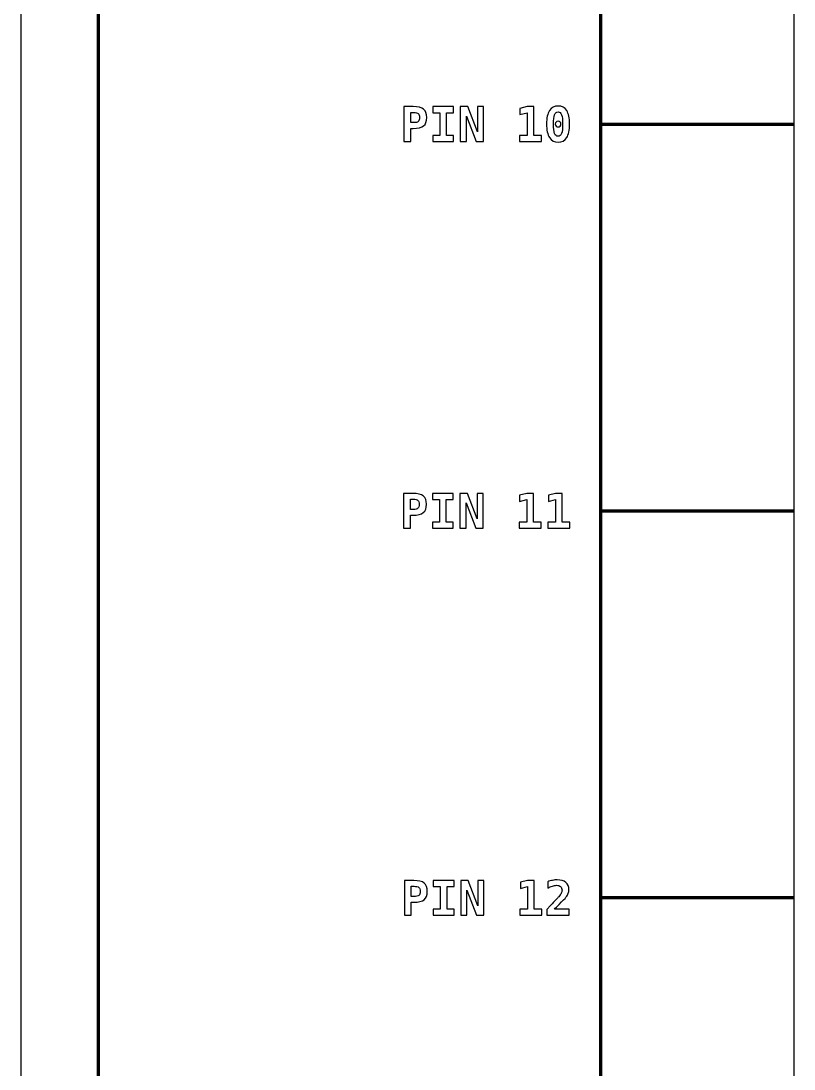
# Model space of a CAD drawing. Header units: centimetres. Extents: x -11.5 to -9.5, y -34.9 to 7.2.
# Drawn here: x -11.5 to -9.5, y -6.293 to -3.583 of the extents above; entities that cross this region are included whole.
import ezdxf

# ---------------------------------------------------------------- set-up
doc = ezdxf.new("R2010")
doc.units = ezdxf.units.CM
doc.header["$MEASUREMENT"] = 0
doc.layers.add('Layer 1', color=7, linetype='Continuous')

msp = doc.modelspace()

# ---------------------------------------------------------------- linework, layer by layer
at = {"layer": 'Layer 1', "color": 7}
msp.add_lwpolyline([(-11.5, -34.85), (-9.5, -34.85), (-9.5, 7.15), (-11.5, 7.15), (-11.5, -34.85)], close=True, dxfattribs=at)
at = {"layer": 'Layer 1', "color": 7, "lineweight": 100}
msp.add_lwpolyline([(-11.3, -34.35), (-10, -34.35), (-10, 5.65), (-11.3, 5.65), (-11.3, -34.35)], close=True, dxfattribs=at)
at = {"layer": 'Layer 1', "color": 250}
for points, knots in [([(-10.50952, -3.80492), (-10.50952, -3.80492), (-10.48509, -3.80492), (-10.48509, -3.80492), (-10.48509, -3.80492), (-10.47268, -3.80492), (-10.46375, -3.80712), (-10.4583, -3.81155), (-10.4583, -3.81155), (-10.45284, -3.81597), (-10.45013, -3.82315), (-10.45013, -3.83307), (-10.45013, -3.83307), (-10.45013, -3.84299), (-10.45284, -3.85017), (-10.4583, -3.8546), (-10.4583, -3.8546), (-10.46375, -3.85902), (-10.47268, -3.86122), (-10.48509, -3.86122), (-10.48509, -3.86122), (-10.48509, -3.86122), (-10.49174, -3.86122), (-10.49174, -3.86122), (-10.49174, -3.86122), (-10.49174, -3.86122), (-10.49174, -3.89493), (-10.49174, -3.89493), (-10.49174, -3.89493), (-10.49174, -3.89493), (-10.50952, -3.89493), (-10.50952, -3.89493), (-10.50952, -3.89493), (-10.50952, -3.89493), (-10.50952, -3.80492), (-10.50952, -3.80492)], [0, 0, 0, 0, 0.1111111, 0.1111111, 0.1111111, 0.1111111, 0.2222222, 0.2222222, 0.2222222, 0.2222222, 0.3333333, 0.3333333, 0.3333333, 0.3333333, 0.4444444, 0.4444444, 0.4444444, 0.4444444, 0.5555556, 0.5555556, 0.5555556, 0.5555556, 0.6666667, 0.6666667, 0.6666667, 0.6666667, 0.7777778, 0.7777778, 0.7777778, 0.7777778, 0.8888889, 0.8888889, 0.8888889, 0.8888889, 1, 1, 1, 1]), ([(-10.49174, -3.81988), (-10.49174, -3.81988), (-10.49174, -3.84626), (-10.49174, -3.84626), (-10.49174, -3.84626), (-10.49174, -3.84626), (-10.48443, -3.84626), (-10.48443, -3.84626), (-10.48443, -3.84626), (-10.47861, -3.84626), (-10.47451, -3.84527), (-10.47217, -3.84332), (-10.47217, -3.84332), (-10.4698, -3.84134), (-10.46863, -3.83793), (-10.46863, -3.83307), (-10.46863, -3.83307), (-10.46863, -3.82822), (-10.4698, -3.8248), (-10.47217, -3.82282), (-10.47217, -3.82282), (-10.47451, -3.82087), (-10.47861, -3.81988), (-10.48443, -3.81988), (-10.48443, -3.81988), (-10.48443, -3.81988), (-10.49174, -3.81988), (-10.49174, -3.81988)], [0, 0, 0, 0, 0.1428571, 0.1428571, 0.1428571, 0.1428571, 0.2857143, 0.2857143, 0.2857143, 0.2857143, 0.4285714, 0.4285714, 0.4285714, 0.4285714, 0.5714286, 0.5714286, 0.5714286, 0.5714286, 0.7142857, 0.7142857, 0.7142857, 0.7142857, 0.8571429, 0.8571429, 0.8571429, 0.8571429, 1, 1, 1, 1]), ([(-10.43459, -3.8206), (-10.43459, -3.8206), (-10.43459, -3.80492), (-10.43459, -3.80492), (-10.43459, -3.80492), (-10.43459, -3.80492), (-10.381, -3.80492), (-10.381, -3.80492), (-10.381, -3.80492), (-10.381, -3.80492), (-10.381, -3.8206), (-10.381, -3.8206), (-10.381, -3.8206), (-10.381, -3.8206), (-10.39891, -3.8206), (-10.39891, -3.8206), (-10.39891, -3.8206), (-10.39891, -3.8206), (-10.39891, -3.87925), (-10.39891, -3.87925), (-10.39891, -3.87925), (-10.39891, -3.87925), (-10.381, -3.87925), (-10.381, -3.87925), (-10.381, -3.87925), (-10.381, -3.87925), (-10.381, -3.89493), (-10.381, -3.89493), (-10.381, -3.89493), (-10.381, -3.89493), (-10.43459, -3.89493), (-10.43459, -3.89493), (-10.43459, -3.89493), (-10.43459, -3.89493), (-10.43459, -3.87925), (-10.43459, -3.87925), (-10.43459, -3.87925), (-10.43459, -3.87925), (-10.41669, -3.87925), (-10.41669, -3.87925), (-10.41669, -3.87925), (-10.41669, -3.87925), (-10.41669, -3.8206), (-10.41669, -3.8206), (-10.41669, -3.8206), (-10.41669, -3.8206), (-10.43459, -3.8206), (-10.43459, -3.8206)], [0, 0, 0, 0, 0.0833333, 0.0833333, 0.0833333, 0.0833333, 0.1666667, 0.1666667, 0.1666667, 0.1666667, 0.25, 0.25, 0.25, 0.25, 0.3333333, 0.3333333, 0.3333333, 0.3333333, 0.4166667, 0.4166667, 0.4166667, 0.4166667, 0.5, 0.5, 0.5, 0.5, 0.5833333, 0.5833333, 0.5833333, 0.5833333, 0.6666667, 0.6666667, 0.6666667, 0.6666667, 0.75, 0.75, 0.75, 0.75, 0.8333333, 0.8333333, 0.8333333, 0.8333333, 0.9166667, 0.9166667, 0.9166667, 0.9166667, 1, 1, 1, 1]), ([(-10.36345, -3.80492), (-10.36345, -3.80492), (-10.34433, -3.80492), (-10.34433, -3.80492), (-10.34433, -3.80492), (-10.34433, -3.80492), (-10.31927, -3.87034), (-10.31927, -3.87034), (-10.31927, -3.87034), (-10.31927, -3.87034), (-10.31927, -3.80492), (-10.31927, -3.80492), (-10.31927, -3.80492), (-10.31927, -3.80492), (-10.30359, -3.80492), (-10.30359, -3.80492), (-10.30359, -3.80492), (-10.30359, -3.80492), (-10.30359, -3.89493), (-10.30359, -3.89493), (-10.30359, -3.89493), (-10.30359, -3.89493), (-10.32258, -3.89493), (-10.32258, -3.89493), (-10.32258, -3.89493), (-10.32258, -3.89493), (-10.34777, -3.82951), (-10.34777, -3.82951), (-10.34777, -3.82951), (-10.34777, -3.82951), (-10.34777, -3.89493), (-10.34777, -3.89493), (-10.34777, -3.89493), (-10.34777, -3.89493), (-10.36345, -3.89493), (-10.36345, -3.89493), (-10.36345, -3.89493), (-10.36345, -3.89493), (-10.36345, -3.80492), (-10.36345, -3.80492)], [0, 0, 0, 0, 0.1, 0.1, 0.1, 0.1, 0.2, 0.2, 0.2, 0.2, 0.3, 0.3, 0.3, 0.3, 0.4, 0.4, 0.4, 0.4, 0.5, 0.5, 0.5, 0.5, 0.6, 0.6, 0.6, 0.6, 0.7, 0.7, 0.7, 0.7, 0.8, 0.8, 0.8, 0.8, 0.9, 0.9, 0.9, 0.9, 1, 1, 1, 1]), ([(-10.21063, -3.87925), (-10.21063, -3.87925), (-10.19073, -3.87925), (-10.19073, -3.87925), (-10.19073, -3.87925), (-10.19073, -3.87925), (-10.19073, -3.82083), (-10.19073, -3.82083), (-10.19073, -3.82083), (-10.19073, -3.82083), (-10.20923, -3.82542), (-10.20923, -3.82542), (-10.20923, -3.82542), (-10.20923, -3.82542), (-10.20923, -3.80939), (-10.20923, -3.80939), (-10.20923, -3.80939), (-10.20923, -3.80939), (-10.19061, -3.80492), (-10.19061, -3.80492), (-10.19061, -3.80492), (-10.19061, -3.80492), (-10.17343, -3.80492), (-10.17343, -3.80492), (-10.17343, -3.80492), (-10.17343, -3.80492), (-10.17343, -3.87925), (-10.17343, -3.87925), (-10.17343, -3.87925), (-10.17343, -3.87925), (-10.15353, -3.87925), (-10.15353, -3.87925), (-10.15353, -3.87925), (-10.15353, -3.87925), (-10.15353, -3.89493), (-10.15353, -3.89493), (-10.15353, -3.89493), (-10.15353, -3.89493), (-10.21063, -3.89493), (-10.21063, -3.89493), (-10.21063, -3.89493), (-10.21063, -3.89493), (-10.21063, -3.87925), (-10.21063, -3.87925)], [0, 0, 0, 0, 0.0909091, 0.0909091, 0.0909091, 0.0909091, 0.1818182, 0.1818182, 0.1818182, 0.1818182, 0.2727273, 0.2727273, 0.2727273, 0.2727273, 0.3636364, 0.3636364, 0.3636364, 0.3636364, 0.4545455, 0.4545455, 0.4545455, 0.4545455, 0.5454545, 0.5454545, 0.5454545, 0.5454545, 0.6363636, 0.6363636, 0.6363636, 0.6363636, 0.7272727, 0.7272727, 0.7272727, 0.7272727, 0.8181818, 0.8181818, 0.8181818, 0.8181818, 0.9090909, 0.9090909, 0.9090909, 0.9090909, 1, 1, 1, 1]), ([(-10.14023, -3.85001), (-10.14023, -3.83443), (-10.13776, -3.82274), (-10.13282, -3.81496), (-10.13282, -3.81496), (-10.12786, -3.80718), (-10.12044, -3.80329), (-10.1105, -3.80329), (-10.1105, -3.80329), (-10.10054, -3.80329), (-10.09309, -3.80716), (-10.08813, -3.81492), (-10.08813, -3.81492), (-10.08319, -3.82268), (-10.08072, -3.83439), (-10.08072, -3.85001), (-10.08072, -3.85001), (-10.08072, -3.86561), (-10.08319, -3.87729), (-10.08813, -3.88505), (-10.08813, -3.88505), (-10.09309, -3.89281), (-10.10054, -3.89668), (-10.1105, -3.89668), (-10.1105, -3.89668), (-10.12044, -3.89668), (-10.12786, -3.89279), (-10.13282, -3.88501), (-10.13282, -3.88501), (-10.13776, -3.87723), (-10.14023, -3.86556), (-10.14023, -3.85001)], [0, 0, 0, 0, 0.125, 0.125, 0.125, 0.125, 0.25, 0.25, 0.25, 0.25, 0.375, 0.375, 0.375, 0.375, 0.5, 0.5, 0.5, 0.5, 0.625, 0.625, 0.625, 0.625, 0.75, 0.75, 0.75, 0.75, 0.875, 0.875, 0.875, 0.875, 1, 1, 1, 1]), ([(-10.1105, -3.81836), (-10.11461, -3.81836), (-10.1176, -3.82087), (-10.11949, -3.82589), (-10.11949, -3.82589), (-10.12138, -3.83093), (-10.12233, -3.83896), (-10.12233, -3.85001), (-10.12233, -3.85001), (-10.12233, -3.86104), (-10.12138, -3.86904), (-10.11949, -3.87408), (-10.11949, -3.87408), (-10.1176, -3.87911), (-10.11461, -3.88162), (-10.1105, -3.88162), (-10.1105, -3.88162), (-10.10636, -3.88162), (-10.10336, -3.87911), (-10.10146, -3.87408), (-10.10146, -3.87408), (-10.09957, -3.86904), (-10.09862, -3.86104), (-10.09862, -3.85001), (-10.09862, -3.85001), (-10.09862, -3.83896), (-10.09957, -3.83093), (-10.10146, -3.82589), (-10.10146, -3.82589), (-10.10336, -3.82087), (-10.10636, -3.81836), (-10.1105, -3.81836)], [0, 0, 0, 0, 0.125, 0.125, 0.125, 0.125, 0.25, 0.25, 0.25, 0.25, 0.375, 0.375, 0.375, 0.375, 0.5, 0.5, 0.5, 0.5, 0.625, 0.625, 0.625, 0.625, 0.75, 0.75, 0.75, 0.75, 0.875, 0.875, 0.875, 0.875, 1, 1, 1, 1]), ([(-10.11799, -3.85001), (-10.11799, -3.84789), (-10.11727, -3.8461), (-10.11581, -3.84466), (-10.11581, -3.84466), (-10.11436, -3.8432), (-10.1126, -3.84248), (-10.1105, -3.84248), (-10.1105, -3.84248), (-10.10838, -3.84248), (-10.10659, -3.8432), (-10.10515, -3.84466), (-10.10515, -3.84466), (-10.10368, -3.8461), (-10.10296, -3.84789), (-10.10296, -3.85001), (-10.10296, -3.85001), (-10.10296, -3.85211), (-10.10368, -3.85388), (-10.10515, -3.85532), (-10.10515, -3.85532), (-10.10659, -3.85678), (-10.10838, -3.8575), (-10.1105, -3.8575), (-10.1105, -3.8575), (-10.1126, -3.8575), (-10.11436, -3.85678), (-10.11581, -3.85536), (-10.11581, -3.85536), (-10.11727, -3.85394), (-10.11799, -3.85215), (-10.11799, -3.85001)], [0, 0, 0, 0, 0.125, 0.125, 0.125, 0.125, 0.25, 0.25, 0.25, 0.25, 0.375, 0.375, 0.375, 0.375, 0.5, 0.5, 0.5, 0.5, 0.625, 0.625, 0.625, 0.625, 0.75, 0.75, 0.75, 0.75, 0.875, 0.875, 0.875, 0.875, 1, 1, 1, 1]), ([(-10.51028, -4.80498), (-10.51028, -4.80498), (-10.48585, -4.80498), (-10.48585, -4.80498), (-10.48585, -4.80498), (-10.47344, -4.80498), (-10.46451, -4.80718), (-10.45906, -4.81161), (-10.45906, -4.81161), (-10.4536, -4.81603), (-10.45089, -4.82321), (-10.45089, -4.83313), (-10.45089, -4.83313), (-10.45089, -4.84305), (-10.4536, -4.85023), (-10.45906, -4.85466), (-10.45906, -4.85466), (-10.46451, -4.85908), (-10.47344, -4.86128), (-10.48585, -4.86128), (-10.48585, -4.86128), (-10.48585, -4.86128), (-10.4925, -4.86128), (-10.4925, -4.86128), (-10.4925, -4.86128), (-10.4925, -4.86128), (-10.4925, -4.89499), (-10.4925, -4.89499), (-10.4925, -4.89499), (-10.4925, -4.89499), (-10.51028, -4.89499), (-10.51028, -4.89499), (-10.51028, -4.89499), (-10.51028, -4.89499), (-10.51028, -4.80498), (-10.51028, -4.80498)], [0, 0, 0, 0, 0.1111111, 0.1111111, 0.1111111, 0.1111111, 0.2222222, 0.2222222, 0.2222222, 0.2222222, 0.3333333, 0.3333333, 0.3333333, 0.3333333, 0.4444444, 0.4444444, 0.4444444, 0.4444444, 0.5555556, 0.5555556, 0.5555556, 0.5555556, 0.6666667, 0.6666667, 0.6666667, 0.6666667, 0.7777778, 0.7777778, 0.7777778, 0.7777778, 0.8888889, 0.8888889, 0.8888889, 0.8888889, 1, 1, 1, 1]), ([(-10.4925, -4.81994), (-10.4925, -4.81994), (-10.4925, -4.84632), (-10.4925, -4.84632), (-10.4925, -4.84632), (-10.4925, -4.84632), (-10.48519, -4.84632), (-10.48519, -4.84632), (-10.48519, -4.84632), (-10.47937, -4.84632), (-10.47527, -4.84533), (-10.47293, -4.84338), (-10.47293, -4.84338), (-10.47056, -4.8414), (-10.46939, -4.83799), (-10.46939, -4.83313), (-10.46939, -4.83313), (-10.46939, -4.82828), (-10.47056, -4.82486), (-10.47293, -4.82288), (-10.47293, -4.82288), (-10.47527, -4.82093), (-10.47937, -4.81994), (-10.48519, -4.81994), (-10.48519, -4.81994), (-10.48519, -4.81994), (-10.4925, -4.81994), (-10.4925, -4.81994)], [0, 0, 0, 0, 0.1428571, 0.1428571, 0.1428571, 0.1428571, 0.2857143, 0.2857143, 0.2857143, 0.2857143, 0.4285714, 0.4285714, 0.4285714, 0.4285714, 0.5714286, 0.5714286, 0.5714286, 0.5714286, 0.7142857, 0.7142857, 0.7142857, 0.7142857, 0.8571429, 0.8571429, 0.8571429, 0.8571429, 1, 1, 1, 1]), ([(-10.43535, -4.82066), (-10.43535, -4.82066), (-10.43535, -4.80498), (-10.43535, -4.80498), (-10.43535, -4.80498), (-10.43535, -4.80498), (-10.38176, -4.80498), (-10.38176, -4.80498), (-10.38176, -4.80498), (-10.38176, -4.80498), (-10.38176, -4.82066), (-10.38176, -4.82066), (-10.38176, -4.82066), (-10.38176, -4.82066), (-10.39967, -4.82066), (-10.39967, -4.82066), (-10.39967, -4.82066), (-10.39967, -4.82066), (-10.39967, -4.87931), (-10.39967, -4.87931), (-10.39967, -4.87931), (-10.39967, -4.87931), (-10.38176, -4.87931), (-10.38176, -4.87931), (-10.38176, -4.87931), (-10.38176, -4.87931), (-10.38176, -4.89499), (-10.38176, -4.89499), (-10.38176, -4.89499), (-10.38176, -4.89499), (-10.43535, -4.89499), (-10.43535, -4.89499), (-10.43535, -4.89499), (-10.43535, -4.89499), (-10.43535, -4.87931), (-10.43535, -4.87931), (-10.43535, -4.87931), (-10.43535, -4.87931), (-10.41745, -4.87931), (-10.41745, -4.87931), (-10.41745, -4.87931), (-10.41745, -4.87931), (-10.41745, -4.82066), (-10.41745, -4.82066), (-10.41745, -4.82066), (-10.41745, -4.82066), (-10.43535, -4.82066), (-10.43535, -4.82066)], [0, 0, 0, 0, 0.0833333, 0.0833333, 0.0833333, 0.0833333, 0.1666667, 0.1666667, 0.1666667, 0.1666667, 0.25, 0.25, 0.25, 0.25, 0.3333333, 0.3333333, 0.3333333, 0.3333333, 0.4166667, 0.4166667, 0.4166667, 0.4166667, 0.5, 0.5, 0.5, 0.5, 0.5833333, 0.5833333, 0.5833333, 0.5833333, 0.6666667, 0.6666667, 0.6666667, 0.6666667, 0.75, 0.75, 0.75, 0.75, 0.8333333, 0.8333333, 0.8333333, 0.8333333, 0.9166667, 0.9166667, 0.9166667, 0.9166667, 1, 1, 1, 1]), ([(-10.36421, -4.80498), (-10.36421, -4.80498), (-10.34509, -4.80498), (-10.34509, -4.80498), (-10.34509, -4.80498), (-10.34509, -4.80498), (-10.32003, -4.8704), (-10.32003, -4.8704), (-10.32003, -4.8704), (-10.32003, -4.8704), (-10.32003, -4.80498), (-10.32003, -4.80498), (-10.32003, -4.80498), (-10.32003, -4.80498), (-10.30435, -4.80498), (-10.30435, -4.80498), (-10.30435, -4.80498), (-10.30435, -4.80498), (-10.30435, -4.89499), (-10.30435, -4.89499), (-10.30435, -4.89499), (-10.30435, -4.89499), (-10.32334, -4.89499), (-10.32334, -4.89499), (-10.32334, -4.89499), (-10.32334, -4.89499), (-10.34853, -4.82957), (-10.34853, -4.82957), (-10.34853, -4.82957), (-10.34853, -4.82957), (-10.34853, -4.89499), (-10.34853, -4.89499), (-10.34853, -4.89499), (-10.34853, -4.89499), (-10.36421, -4.89499), (-10.36421, -4.89499), (-10.36421, -4.89499), (-10.36421, -4.89499), (-10.36421, -4.80498), (-10.36421, -4.80498)], [0, 0, 0, 0, 0.1, 0.1, 0.1, 0.1, 0.2, 0.2, 0.2, 0.2, 0.3, 0.3, 0.3, 0.3, 0.4, 0.4, 0.4, 0.4, 0.5, 0.5, 0.5, 0.5, 0.6, 0.6, 0.6, 0.6, 0.7, 0.7, 0.7, 0.7, 0.8, 0.8, 0.8, 0.8, 0.9, 0.9, 0.9, 0.9, 1, 1, 1, 1]), ([(-10.21139, -4.87931), (-10.21139, -4.87931), (-10.19149, -4.87931), (-10.19149, -4.87931), (-10.19149, -4.87931), (-10.19149, -4.87931), (-10.19149, -4.82089), (-10.19149, -4.82089), (-10.19149, -4.82089), (-10.19149, -4.82089), (-10.20999, -4.82548), (-10.20999, -4.82548), (-10.20999, -4.82548), (-10.20999, -4.82548), (-10.20999, -4.80945), (-10.20999, -4.80945), (-10.20999, -4.80945), (-10.20999, -4.80945), (-10.19137, -4.80498), (-10.19137, -4.80498), (-10.19137, -4.80498), (-10.19137, -4.80498), (-10.17419, -4.80498), (-10.17419, -4.80498), (-10.17419, -4.80498), (-10.17419, -4.80498), (-10.17419, -4.87931), (-10.17419, -4.87931), (-10.17419, -4.87931), (-10.17419, -4.87931), (-10.15429, -4.87931), (-10.15429, -4.87931), (-10.15429, -4.87931), (-10.15429, -4.87931), (-10.15429, -4.89499), (-10.15429, -4.89499), (-10.15429, -4.89499), (-10.15429, -4.89499), (-10.21139, -4.89499), (-10.21139, -4.89499), (-10.21139, -4.89499), (-10.21139, -4.89499), (-10.21139, -4.87931), (-10.21139, -4.87931)], [0, 0, 0, 0, 0.0909091, 0.0909091, 0.0909091, 0.0909091, 0.1818182, 0.1818182, 0.1818182, 0.1818182, 0.2727273, 0.2727273, 0.2727273, 0.2727273, 0.3636364, 0.3636364, 0.3636364, 0.3636364, 0.4545455, 0.4545455, 0.4545455, 0.4545455, 0.5454545, 0.5454545, 0.5454545, 0.5454545, 0.6363636, 0.6363636, 0.6363636, 0.6363636, 0.7272727, 0.7272727, 0.7272727, 0.7272727, 0.8181818, 0.8181818, 0.8181818, 0.8181818, 0.9090909, 0.9090909, 0.9090909, 0.9090909, 1, 1, 1, 1]), ([(-10.13706, -4.87931), (-10.13706, -4.87931), (-10.11716, -4.87931), (-10.11716, -4.87931), (-10.11716, -4.87931), (-10.11716, -4.87931), (-10.11716, -4.82089), (-10.11716, -4.82089), (-10.11716, -4.82089), (-10.11716, -4.82089), (-10.13566, -4.82548), (-10.13566, -4.82548), (-10.13566, -4.82548), (-10.13566, -4.82548), (-10.13566, -4.80945), (-10.13566, -4.80945), (-10.13566, -4.80945), (-10.13566, -4.80945), (-10.11704, -4.80498), (-10.11704, -4.80498), (-10.11704, -4.80498), (-10.11704, -4.80498), (-10.09986, -4.80498), (-10.09986, -4.80498), (-10.09986, -4.80498), (-10.09986, -4.80498), (-10.09986, -4.87931), (-10.09986, -4.87931), (-10.09986, -4.87931), (-10.09986, -4.87931), (-10.07996, -4.87931), (-10.07996, -4.87931), (-10.07996, -4.87931), (-10.07996, -4.87931), (-10.07996, -4.89499), (-10.07996, -4.89499), (-10.07996, -4.89499), (-10.07996, -4.89499), (-10.13706, -4.89499), (-10.13706, -4.89499), (-10.13706, -4.89499), (-10.13706, -4.89499), (-10.13706, -4.87931), (-10.13706, -4.87931)], [0, 0, 0, 0, 0.0909091, 0.0909091, 0.0909091, 0.0909091, 0.1818182, 0.1818182, 0.1818182, 0.1818182, 0.2727273, 0.2727273, 0.2727273, 0.2727273, 0.3636364, 0.3636364, 0.3636364, 0.3636364, 0.4545455, 0.4545455, 0.4545455, 0.4545455, 0.5454545, 0.5454545, 0.5454545, 0.5454545, 0.6363636, 0.6363636, 0.6363636, 0.6363636, 0.7272727, 0.7272727, 0.7272727, 0.7272727, 0.8181818, 0.8181818, 0.8181818, 0.8181818, 0.9090909, 0.9090909, 0.9090909, 0.9090909, 1, 1, 1, 1]), ([(-10.5081, -5.80581), (-10.5081, -5.80581), (-10.48367, -5.80581), (-10.48367, -5.80581), (-10.48367, -5.80581), (-10.47126, -5.80581), (-10.46233, -5.80801), (-10.45688, -5.81244), (-10.45688, -5.81244), (-10.45142, -5.81686), (-10.44871, -5.82404), (-10.44871, -5.83396), (-10.44871, -5.83396), (-10.44871, -5.84388), (-10.45142, -5.85106), (-10.45688, -5.85549), (-10.45688, -5.85549), (-10.46233, -5.85991), (-10.47126, -5.86211), (-10.48367, -5.86211), (-10.48367, -5.86211), (-10.48367, -5.86211), (-10.49032, -5.86211), (-10.49032, -5.86211), (-10.49032, -5.86211), (-10.49032, -5.86211), (-10.49032, -5.89582), (-10.49032, -5.89582), (-10.49032, -5.89582), (-10.49032, -5.89582), (-10.5081, -5.89582), (-10.5081, -5.89582), (-10.5081, -5.89582), (-10.5081, -5.89582), (-10.5081, -5.80581), (-10.5081, -5.80581)], [0, 0, 0, 0, 0.1111111, 0.1111111, 0.1111111, 0.1111111, 0.2222222, 0.2222222, 0.2222222, 0.2222222, 0.3333333, 0.3333333, 0.3333333, 0.3333333, 0.4444444, 0.4444444, 0.4444444, 0.4444444, 0.5555556, 0.5555556, 0.5555556, 0.5555556, 0.6666667, 0.6666667, 0.6666667, 0.6666667, 0.7777778, 0.7777778, 0.7777778, 0.7777778, 0.8888889, 0.8888889, 0.8888889, 0.8888889, 1, 1, 1, 1]), ([(-10.49032, -5.82077), (-10.49032, -5.82077), (-10.49032, -5.84715), (-10.49032, -5.84715), (-10.49032, -5.84715), (-10.49032, -5.84715), (-10.48301, -5.84715), (-10.48301, -5.84715), (-10.48301, -5.84715), (-10.47719, -5.84715), (-10.47309, -5.84616), (-10.47075, -5.84421), (-10.47075, -5.84421), (-10.46838, -5.84223), (-10.46721, -5.83882), (-10.46721, -5.83396), (-10.46721, -5.83396), (-10.46721, -5.82911), (-10.46838, -5.82569), (-10.47075, -5.82371), (-10.47075, -5.82371), (-10.47309, -5.82176), (-10.47719, -5.82077), (-10.48301, -5.82077), (-10.48301, -5.82077), (-10.48301, -5.82077), (-10.49032, -5.82077), (-10.49032, -5.82077)], [0, 0, 0, 0, 0.1428571, 0.1428571, 0.1428571, 0.1428571, 0.2857143, 0.2857143, 0.2857143, 0.2857143, 0.4285714, 0.4285714, 0.4285714, 0.4285714, 0.5714286, 0.5714286, 0.5714286, 0.5714286, 0.7142857, 0.7142857, 0.7142857, 0.7142857, 0.8571429, 0.8571429, 0.8571429, 0.8571429, 1, 1, 1, 1]), ([(-10.43317, -5.82149), (-10.43317, -5.82149), (-10.43317, -5.80581), (-10.43317, -5.80581), (-10.43317, -5.80581), (-10.43317, -5.80581), (-10.37958, -5.80581), (-10.37958, -5.80581), (-10.37958, -5.80581), (-10.37958, -5.80581), (-10.37958, -5.82149), (-10.37958, -5.82149), (-10.37958, -5.82149), (-10.37958, -5.82149), (-10.39749, -5.82149), (-10.39749, -5.82149), (-10.39749, -5.82149), (-10.39749, -5.82149), (-10.39749, -5.88014), (-10.39749, -5.88014), (-10.39749, -5.88014), (-10.39749, -5.88014), (-10.37958, -5.88014), (-10.37958, -5.88014), (-10.37958, -5.88014), (-10.37958, -5.88014), (-10.37958, -5.89582), (-10.37958, -5.89582), (-10.37958, -5.89582), (-10.37958, -5.89582), (-10.43317, -5.89582), (-10.43317, -5.89582), (-10.43317, -5.89582), (-10.43317, -5.89582), (-10.43317, -5.88014), (-10.43317, -5.88014), (-10.43317, -5.88014), (-10.43317, -5.88014), (-10.41527, -5.88014), (-10.41527, -5.88014), (-10.41527, -5.88014), (-10.41527, -5.88014), (-10.41527, -5.82149), (-10.41527, -5.82149), (-10.41527, -5.82149), (-10.41527, -5.82149), (-10.43317, -5.82149), (-10.43317, -5.82149)], [0, 0, 0, 0, 0.0833333, 0.0833333, 0.0833333, 0.0833333, 0.1666667, 0.1666667, 0.1666667, 0.1666667, 0.25, 0.25, 0.25, 0.25, 0.3333333, 0.3333333, 0.3333333, 0.3333333, 0.4166667, 0.4166667, 0.4166667, 0.4166667, 0.5, 0.5, 0.5, 0.5, 0.5833333, 0.5833333, 0.5833333, 0.5833333, 0.6666667, 0.6666667, 0.6666667, 0.6666667, 0.75, 0.75, 0.75, 0.75, 0.8333333, 0.8333333, 0.8333333, 0.8333333, 0.9166667, 0.9166667, 0.9166667, 0.9166667, 1, 1, 1, 1]), ([(-10.36203, -5.80581), (-10.36203, -5.80581), (-10.34291, -5.80581), (-10.34291, -5.80581), (-10.34291, -5.80581), (-10.34291, -5.80581), (-10.31785, -5.87123), (-10.31785, -5.87123), (-10.31785, -5.87123), (-10.31785, -5.87123), (-10.31785, -5.80581), (-10.31785, -5.80581), (-10.31785, -5.80581), (-10.31785, -5.80581), (-10.30217, -5.80581), (-10.30217, -5.80581), (-10.30217, -5.80581), (-10.30217, -5.80581), (-10.30217, -5.89582), (-10.30217, -5.89582), (-10.30217, -5.89582), (-10.30217, -5.89582), (-10.32116, -5.89582), (-10.32116, -5.89582), (-10.32116, -5.89582), (-10.32116, -5.89582), (-10.34635, -5.8304), (-10.34635, -5.8304), (-10.34635, -5.8304), (-10.34635, -5.8304), (-10.34635, -5.89582), (-10.34635, -5.89582), (-10.34635, -5.89582), (-10.34635, -5.89582), (-10.36203, -5.89582), (-10.36203, -5.89582), (-10.36203, -5.89582), (-10.36203, -5.89582), (-10.36203, -5.80581), (-10.36203, -5.80581)], [0, 0, 0, 0, 0.1, 0.1, 0.1, 0.1, 0.2, 0.2, 0.2, 0.2, 0.3, 0.3, 0.3, 0.3, 0.4, 0.4, 0.4, 0.4, 0.5, 0.5, 0.5, 0.5, 0.6, 0.6, 0.6, 0.6, 0.7, 0.7, 0.7, 0.7, 0.8, 0.8, 0.8, 0.8, 0.9, 0.9, 0.9, 0.9, 1, 1, 1, 1]), ([(-10.20921, -5.88014), (-10.20921, -5.88014), (-10.18931, -5.88014), (-10.18931, -5.88014), (-10.18931, -5.88014), (-10.18931, -5.88014), (-10.18931, -5.82172), (-10.18931, -5.82172), (-10.18931, -5.82172), (-10.18931, -5.82172), (-10.20781, -5.82631), (-10.20781, -5.82631), (-10.20781, -5.82631), (-10.20781, -5.82631), (-10.20781, -5.81028), (-10.20781, -5.81028), (-10.20781, -5.81028), (-10.20781, -5.81028), (-10.18919, -5.80581), (-10.18919, -5.80581), (-10.18919, -5.80581), (-10.18919, -5.80581), (-10.17201, -5.80581), (-10.17201, -5.80581), (-10.17201, -5.80581), (-10.17201, -5.80581), (-10.17201, -5.88014), (-10.17201, -5.88014), (-10.17201, -5.88014), (-10.17201, -5.88014), (-10.15211, -5.88014), (-10.15211, -5.88014), (-10.15211, -5.88014), (-10.15211, -5.88014), (-10.15211, -5.89582), (-10.15211, -5.89582), (-10.15211, -5.89582), (-10.15211, -5.89582), (-10.20921, -5.89582), (-10.20921, -5.89582), (-10.20921, -5.89582), (-10.20921, -5.89582), (-10.20921, -5.88014), (-10.20921, -5.88014)], [0, 0, 0, 0, 0.0909091, 0.0909091, 0.0909091, 0.0909091, 0.1818182, 0.1818182, 0.1818182, 0.1818182, 0.2727273, 0.2727273, 0.2727273, 0.2727273, 0.3636364, 0.3636364, 0.3636364, 0.3636364, 0.4545455, 0.4545455, 0.4545455, 0.4545455, 0.5454545, 0.5454545, 0.5454545, 0.5454545, 0.6363636, 0.6363636, 0.6363636, 0.6363636, 0.7272727, 0.7272727, 0.7272727, 0.7272727, 0.8181818, 0.8181818, 0.8181818, 0.8181818, 0.9090909, 0.9090909, 0.9090909, 0.9090909, 1, 1, 1, 1]), ([(-10.12006, -5.88014), (-10.12006, -5.88014), (-10.08214, -5.88014), (-10.08214, -5.88014), (-10.08214, -5.88014), (-10.08214, -5.88014), (-10.08214, -5.89582), (-10.08214, -5.89582), (-10.08214, -5.89582), (-10.08214, -5.89582), (-10.13929, -5.89582), (-10.13929, -5.89582), (-10.13929, -5.89582), (-10.13929, -5.89582), (-10.13929, -5.88061), (-10.13929, -5.88061), (-10.13929, -5.88061), (-10.13929, -5.88061), (-10.12963, -5.87039), (-10.12963, -5.87039), (-10.12963, -5.87039), (-10.11819, -5.8582), (-10.11124, -5.85071), (-10.10879, -5.84789), (-10.10879, -5.84789), (-10.10578, -5.84444), (-10.1036, -5.84137), (-10.10229, -5.83869), (-10.10229, -5.83869), (-10.10095, -5.83602), (-10.10029, -5.83339), (-10.10029, -5.83077), (-10.10029, -5.83077), (-10.10029, -5.82676), (-10.1015, -5.82365), (-10.10393, -5.82147), (-10.10393, -5.82147), (-10.10636, -5.81927), (-10.10982, -5.81818), (-10.11426, -5.81818), (-10.11426, -5.81818), (-10.11745, -5.81818), (-10.12101, -5.81882), (-10.12496, -5.82007), (-10.12496, -5.82007), (-10.12893, -5.82135), (-10.13305, -5.82318), (-10.13735, -5.82559), (-10.13735, -5.82559), (-10.13735, -5.82559), (-10.13735, -5.809), (-10.13735, -5.809), (-10.13735, -5.809), (-10.13305, -5.80744), (-10.12885, -5.80624), (-10.12472, -5.80542), (-10.12472, -5.80542), (-10.1206, -5.8046), (-10.11665, -5.80418), (-10.11288, -5.80418), (-10.11288, -5.80418), (-10.10336, -5.80418), (-10.09586, -5.80641), (-10.09043, -5.81085), (-10.09043, -5.81085), (-10.08498, -5.81528), (-10.08226, -5.82135), (-10.08226, -5.82902), (-10.08226, -5.82902), (-10.08226, -5.83256), (-10.08286, -5.83588), (-10.08403, -5.83896), (-10.08403, -5.83896), (-10.08523, -5.84207), (-10.08726, -5.84551), (-10.09016, -5.84927), (-10.09016, -5.84927), (-10.09228, -5.85201), (-10.09813, -5.85816), (-10.1077, -5.86773), (-10.1077, -5.86773), (-10.11288, -5.8729), (-10.117, -5.87705), (-10.12006, -5.88014)], [0, 0, 0, 0, 0.047619, 0.047619, 0.047619, 0.047619, 0.0952381, 0.0952381, 0.0952381, 0.0952381, 0.1428571, 0.1428571, 0.1428571, 0.1428571, 0.1904762, 0.1904762, 0.1904762, 0.1904762, 0.2380952, 0.2380952, 0.2380952, 0.2380952, 0.2857143, 0.2857143, 0.2857143, 0.2857143, 0.3333333, 0.3333333, 0.3333333, 0.3333333, 0.3809524, 0.3809524, 0.3809524, 0.3809524, 0.4285714, 0.4285714, 0.4285714, 0.4285714, 0.4761905, 0.4761905, 0.4761905, 0.4761905, 0.5238095, 0.5238095, 0.5238095, 0.5238095, 0.5714286, 0.5714286, 0.5714286, 0.5714286, 0.6190476, 0.6190476, 0.6190476, 0.6190476, 0.6666667, 0.6666667, 0.6666667, 0.6666667, 0.7142857, 0.7142857, 0.7142857, 0.7142857, 0.7619048, 0.7619048, 0.7619048, 0.7619048, 0.8095238, 0.8095238, 0.8095238, 0.8095238, 0.8571429, 0.8571429, 0.8571429, 0.8571429, 0.9047619, 0.9047619, 0.9047619, 0.9047619, 0.952381, 0.952381, 0.952381, 0.952381, 1, 1, 1, 1])]:
    msp.add_open_spline(points, degree=3, knots=knots, dxfattribs=at)
at = {"layer": 'Layer 1', "color": 250, "lineweight": 100}
for points in [[(-10, -3.85), (-10, -3.85), (-9.5, -3.85), (-9.5, -3.85)], [(-10, -4.85), (-10, -4.85), (-9.5, -4.85), (-9.5, -4.85)], [(-10, -5.85), (-10, -5.85), (-9.5, -5.85), (-9.5, -5.85)]]:
    msp.add_open_spline(points, degree=3, dxfattribs=at)

doc.saveas('drawing.dxf')
